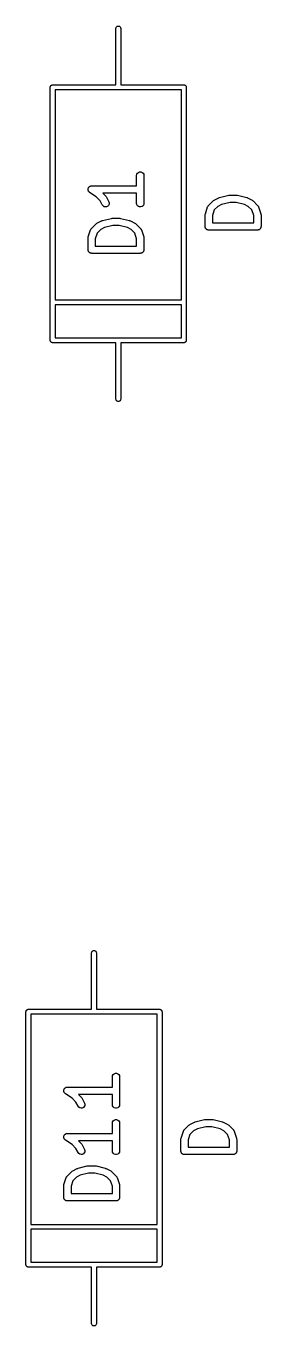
# Model space of a CAD drawing. Extents: x 39 to 139, y -131 to -25.
# Drawn here: x 58.1 to 62.94, y -74.05 to -47.33 of the extents above; entities that cross this region are included whole.
import ezdxf

# ---------------------------------------------------------------- set-up
doc = ezdxf.new("R2010")
doc.units = 0
doc.header["$MEASUREMENT"] = 0
doc.layers.add('BLACK', color=7, linetype='CONTINUOUS')

msp = doc.modelspace()

# ---------------------------------------------------------------- linework, layer by layer
at = {"layer": 'Black'}
for p, q in [((59.95, -47.38), (59.953, -47.3629)), ((59.95, -48.54), (59.95, -47.38)), ((59.953, -47.3629), (59.9617, -47.3479)), ((59.9617, -47.3479), (59.975, -47.3367)), ((59.975, -47.3367), (59.9913, -47.3308)), ((59.9913, -47.3308), (60.0087, -47.3308)), ((60.0087, -47.3308), (60.025, -47.3367)), ((60.025, -47.3367), (60.0383, -47.3479)), ((60.0383, -47.3479), (60.047, -47.3629)), ((60.047, -47.3629), (60.05, -47.38)), ((60.05, -47.38), (60.05, -48.54)), ((58.6, -48.59), (58.6008, -48.5857)), ((58.6, -53.79), (58.6, -48.59)), ((58.6008, -48.5813), (58.6023, -48.5772)), ((58.6008, -48.5857), (58.6008, -48.5813)), ((58.6023, -48.5772), (58.603, -48.5729)), ((58.603, -48.5729), (58.6052, -48.5691)), ((58.6052, -48.5691), (58.6067, -48.565)), ((58.6067, -48.565), (58.6095, -48.5616)), ((58.6095, -48.5616), (58.6117, -48.5579)), ((58.6117, -48.5579), (58.615, -48.555)), ((58.615, -48.555), (58.6179, -48.5517)), ((58.6179, -48.5517), (58.6216, -48.5495)), ((58.6216, -48.5495), (58.625, -48.5467)), ((58.625, -48.5467), (58.6291, -48.5452)), ((58.6291, -48.5452), (58.6329, -48.543)), ((58.6329, -48.543), (58.6372, -48.5423)), ((58.6372, -48.5423), (58.6413, -48.5408)), ((58.6413, -48.5408), (58.6457, -48.5408)), ((58.6457, -48.5408), (58.65, -48.54)), ((58.65, -48.54), (59.95, -48.54)), ((60.05, -48.54), (61.35, -48.54)), ((61.35, -48.54), (61.3543, -48.5408)), ((61.3543, -48.5408), (61.3587, -48.5408)), ((61.3587, -48.5408), (61.3628, -48.5423)), ((61.3628, -48.5423), (61.3671, -48.543)), ((61.3671, -48.543), (61.3709, -48.5452)), ((61.3709, -48.5452), (61.375, -48.5467)), ((61.375, -48.5467), (61.3784, -48.5495)), ((61.3784, -48.5495), (61.3821, -48.5517)), ((61.3821, -48.5517), (61.385, -48.555)), ((61.385, -48.555), (61.3883, -48.5579)), ((61.3883, -48.5579), (61.3905, -48.5616)), ((61.3905, -48.5616), (61.3933, -48.565)), ((61.3933, -48.565), (61.3948, -48.5691)), ((61.3948, -48.5691), (61.397, -48.5729)), ((61.397, -48.5729), (61.3977, -48.5772)), ((61.3977, -48.5772), (61.3992, -48.5813)), ((61.3992, -48.5813), (61.3992, -48.5857)), ((61.3992, -48.5857), (61.4, -48.59)), ((61.4, -48.59), (61.4, -53.79)), ((58.7, -48.64), (58.7, -52.96)), ((61.3, -48.64), (58.7, -48.64)), ((61.3, -52.96), (61.3, -48.64)), ((60.3774, -50.4043), (60.3819, -50.3786)), ((60.3774, -50.615), (60.3774, -50.4043)), ((60.3819, -50.3786), (60.3949, -50.3561)), ((60.3949, -50.3561), (60.4149, -50.3393)), ((60.4149, -50.3393), (60.4394, -50.3304)), ((60.4394, -50.3304), (60.4654, -50.3304)), ((60.4654, -50.3304), (60.4899, -50.3393)), ((60.4899, -50.3393), (60.5098, -50.3561)), ((60.5098, -50.3561), (60.5229, -50.3786)), ((60.5229, -50.3786), (60.5274, -50.4043)), ((60.5274, -50.4043), (60.5274, -50.9757)), ((59.3775, -50.6852), (59.3785, -50.6811)), ((59.3785, -50.6941), (59.3775, -50.6852)), ((59.3785, -50.677), (59.3816, -50.6686)), ((59.3785, -50.6811), (59.3785, -50.677)), ((59.3785, -50.703), (59.3785, -50.6941)), ((59.3799, -50.7069), (59.3785, -50.703)), ((59.3804, -50.7111), (59.3799, -50.7069)), ((59.3844, -50.7191), (59.3804, -50.7111)), ((59.3816, -50.6686), (59.3837, -50.6599)), ((59.3837, -50.6599), (59.386, -50.6564)), ((59.3874, -50.7275), (59.3844, -50.7191)), ((59.386, -50.6564), (59.3874, -50.6525)), ((59.3874, -50.6525), (59.3932, -50.6456)), ((59.3901, -50.7307), (59.3874, -50.7275)), ((59.3919, -50.7344), (59.3901, -50.7307)), ((59.3984, -50.7406), (59.3919, -50.7344)), ((59.3932, -50.6456), (59.3981, -50.6382)), ((59.3981, -50.6382), (59.4015, -50.6357)), ((59.4042, -50.7475), (59.3984, -50.7406)), ((59.4015, -50.6357), (59.4042, -50.6325)), ((59.4042, -50.6325), (59.4119, -50.6281)), ((59.4078, -50.7495), (59.4042, -50.7475)), ((59.4108, -50.7524), (59.4078, -50.7495)), ((59.5475, -50.8435), (59.4108, -50.7524)), ((59.4119, -50.6281), (59.4191, -50.6228)), ((59.4191, -50.6228), (59.4231, -50.6216)), ((59.4231, -50.6216), (59.4267, -50.6195)), ((59.4267, -50.6195), (59.4355, -50.618)), ((59.4355, -50.618), (59.4441, -50.6155)), ((59.4441, -50.6155), (59.4483, -50.6157)), ((59.4483, -50.6157), (59.4524, -50.615)), ((59.4524, -50.615), (60.3774, -50.615)), ((59.6288, -50.9249), (59.5475, -50.8435)), ((59.671, -51.0093), (59.6288, -50.9249)), ((59.6865, -51.0302), (59.671, -51.0093)), ((60.3774, -50.765), (59.6811, -50.765)), ((59.6811, -50.765), (59.7435, -50.8274)), ((59.7083, -51.0445), (59.6865, -51.0302)), ((59.7435, -50.8274), (59.7504, -50.8373)), ((59.7504, -50.8373), (59.7576, -50.8469)), ((59.7576, -50.8469), (59.8052, -50.9422)), ((59.8007, -51.017), (59.7828, -51.036)), ((59.811, -50.9931), (59.8007, -51.017)), ((59.8052, -50.9422), (59.8126, -50.9671)), ((59.8126, -50.9671), (59.811, -50.9931)), ((60.3774, -50.9757), (60.3774, -50.765)), ((60.3819, -51.0014), (60.3774, -50.9757)), ((60.3949, -51.0239), (60.3819, -51.0014)), ((60.4149, -51.0407), (60.3949, -51.0239)), ((60.5098, -51.0239), (60.4899, -51.0407)), ((60.5229, -51.0014), (60.5098, -51.0239)), ((60.5274, -50.9757), (60.5229, -51.0014)), ((61.842, -51.0393), (61.8471, -51.0321)), ((61.8471, -51.0321), (61.8513, -51.0243)), ((61.8513, -51.0243), (61.8545, -51.0215)), ((61.8545, -51.0215), (61.857, -51.0179)), ((61.857, -51.0179), (61.9522, -50.9227)), ((61.9522, -50.9227), (61.962, -50.9158)), ((61.962, -50.9158), (61.9717, -50.9086)), ((61.9717, -50.9086), (62.0669, -50.861)), ((62.1267, -50.9989), (62.0497, -51.0374)), ((62.0669, -50.861), (62.0748, -50.8587)), ((62.0748, -50.8587), (62.0823, -50.8553)), ((62.0823, -50.8553), (62.2728, -50.8077)), ((62.3002, -50.9555), (62.1267, -50.9989)), ((62.2728, -50.8077), (62.2819, -50.8071)), ((62.2819, -50.8071), (62.291, -50.8055)), ((62.291, -50.8055), (62.4338, -50.8055)), ((62.4246, -50.9555), (62.3002, -50.9555)), ((62.5981, -50.9989), (62.4246, -50.9555)), ((62.4338, -50.8055), (62.4428, -50.8071)), ((62.4428, -50.8071), (62.452, -50.8077)), ((62.452, -50.8077), (62.6425, -50.8553)), ((62.6751, -51.0374), (62.5981, -50.9989)), ((62.6425, -50.8553), (62.65, -50.8587)), ((62.65, -50.8587), (62.6578, -50.861)), ((62.6578, -50.861), (62.7531, -50.9086)), ((62.7531, -50.9086), (62.7627, -50.9158)), ((62.7627, -50.9158), (62.7726, -50.9227)), ((62.7726, -50.9227), (62.8678, -51.0179)), ((62.8678, -51.0179), (62.8703, -51.0215)), ((62.8703, -51.0215), (62.8735, -51.0243)), ((62.8735, -51.0243), (62.8777, -51.0321)), ((62.8777, -51.0321), (62.8827, -51.0393)), ((59.6723, -51.3315), (59.8628, -51.2839)), ((59.7336, -51.0506), (59.7083, -51.0445)), ((59.7595, -51.0476), (59.7336, -51.0506)), ((59.7828, -51.036), (59.7595, -51.0476)), ((59.8628, -51.2839), (59.8719, -51.2833)), ((59.8719, -51.2833), (59.881, -51.2817)), ((59.881, -51.2817), (60.0238, -51.2817)), ((60.0238, -51.2817), (60.0328, -51.2833)), ((60.0328, -51.2833), (60.042, -51.2839)), ((60.042, -51.2839), (60.2325, -51.3315)), ((60.4394, -51.0496), (60.4149, -51.0407)), ((60.4654, -51.0496), (60.4394, -51.0496)), ((60.4899, -51.0407), (60.4654, -51.0496)), ((61.7874, -51.2138), (61.7895, -51.202)), ((61.7874, -51.4519), (61.7874, -51.2138)), ((61.7895, -51.202), (61.7912, -51.1901)), ((61.7912, -51.1901), (61.8388, -51.0472)), ((61.8388, -51.0472), (61.8409, -51.0434)), ((61.8409, -51.0434), (61.842, -51.0393)), ((61.9756, -51.1115), (61.9374, -51.226)), ((61.9374, -51.226), (61.9374, -51.3769)), ((62.0497, -51.0374), (61.9756, -51.1115)), ((62.7492, -51.1115), (62.6751, -51.0374)), ((62.7874, -51.226), (62.7492, -51.1115)), ((62.7874, -51.3769), (62.7874, -51.226)), ((62.8827, -51.0393), (62.8839, -51.0434)), ((62.8839, -51.0434), (62.8859, -51.0472)), ((62.8859, -51.0472), (62.9335, -51.1901)), ((62.9335, -51.1901), (62.9353, -51.202)), ((62.9353, -51.202), (62.9374, -51.2138)), ((62.9374, -51.2138), (62.9374, -51.4519)), ((59.3812, -51.6663), (59.4288, -51.5234)), ((59.4288, -51.5234), (59.4309, -51.5196)), ((59.4309, -51.5196), (59.432, -51.5154)), ((59.432, -51.5154), (59.4371, -51.5082)), ((59.4371, -51.5082), (59.4413, -51.5005)), ((59.4413, -51.5005), (59.4445, -51.4977)), ((59.4445, -51.4977), (59.447, -51.4941)), ((59.447, -51.4941), (59.5422, -51.3989)), ((59.5422, -51.3989), (59.552, -51.392)), ((59.552, -51.392), (59.5617, -51.3848)), ((59.5617, -51.3848), (59.6569, -51.3372)), ((59.6397, -51.5135), (59.5656, -51.5877)), ((59.7167, -51.475), (59.6397, -51.5135)), ((59.6569, -51.3372), (59.6648, -51.3349)), ((59.6648, -51.3349), (59.6723, -51.3315)), ((59.8902, -51.4317), (59.7167, -51.475)), ((60.0146, -51.4317), (59.8902, -51.4317)), ((60.1881, -51.475), (60.0146, -51.4317)), ((60.2651, -51.5135), (60.1881, -51.475)), ((60.2325, -51.3315), (60.24, -51.3349)), ((60.24, -51.3349), (60.2478, -51.3372)), ((60.2478, -51.3372), (60.3431, -51.3848)), ((60.3392, -51.5877), (60.2651, -51.5135)), ((60.3431, -51.3848), (60.3527, -51.392)), ((60.3527, -51.392), (60.3626, -51.3989)), ((60.3626, -51.3989), (60.4578, -51.4941)), ((60.4578, -51.4941), (60.4603, -51.4977)), ((60.4603, -51.4977), (60.4635, -51.5005)), ((60.4635, -51.5005), (60.4677, -51.5082)), ((60.4677, -51.5082), (60.4727, -51.5154)), ((60.4727, -51.5154), (60.4739, -51.5196)), ((60.4739, -51.5196), (60.4759, -51.5234)), ((60.4759, -51.5234), (60.5235, -51.6663)), ((61.7885, -51.4584), (61.7874, -51.4519)), ((61.7885, -51.4649), (61.7885, -51.4584)), ((61.7908, -51.4711), (61.7885, -51.4649)), ((61.7919, -51.4776), (61.7908, -51.4711)), ((61.7952, -51.4832), (61.7919, -51.4776)), ((61.7974, -51.4894), (61.7952, -51.4832)), ((61.8016, -51.4944), (61.7974, -51.4894)), ((61.8049, -51.5001), (61.8016, -51.4944)), ((61.81, -51.5043), (61.8049, -51.5001)), ((61.8142, -51.5094), (61.81, -51.5043)), ((61.8199, -51.5126), (61.8142, -51.5094)), ((61.8249, -51.5169), (61.8199, -51.5126)), ((61.831, -51.5191), (61.8249, -51.5169)), ((61.8367, -51.5224), (61.831, -51.5191)), ((61.8432, -51.5235), (61.8367, -51.5224)), ((61.8494, -51.5258), (61.8432, -51.5235)), ((61.8559, -51.5258), (61.8494, -51.5258)), ((61.8624, -51.5269), (61.8559, -51.5258)), ((62.8624, -51.5269), (61.8624, -51.5269)), ((61.9374, -51.3769), (62.7874, -51.3769)), ((62.8688, -51.5258), (62.8624, -51.5269)), ((62.8754, -51.5258), (62.8688, -51.5258)), ((62.8816, -51.5235), (62.8754, -51.5258)), ((62.888, -51.5224), (62.8816, -51.5235)), ((62.8937, -51.5191), (62.888, -51.5224)), ((62.8999, -51.5169), (62.8937, -51.5191)), ((62.9049, -51.5126), (62.8999, -51.5169)), ((62.9106, -51.5094), (62.9049, -51.5126)), ((62.9148, -51.5043), (62.9106, -51.5094)), ((62.9198, -51.5001), (62.9148, -51.5043)), ((62.9231, -51.4944), (62.9198, -51.5001)), ((62.9273, -51.4894), (62.9231, -51.4944)), ((62.9296, -51.4832), (62.9273, -51.4894)), ((62.9329, -51.4776), (62.9296, -51.4832)), ((62.934, -51.4711), (62.9329, -51.4776)), ((62.9362, -51.4649), (62.934, -51.4711)), ((62.9374, -51.4519), (62.9362, -51.4584)), ((62.9362, -51.4584), (62.9362, -51.4649)), ((59.3774, -51.69), (59.3795, -51.6782)), ((59.3774, -51.9281), (59.3774, -51.69)), ((59.3795, -51.6782), (59.3812, -51.6663)), ((59.5656, -51.5877), (59.5274, -51.7022)), ((59.5274, -51.7022), (59.5274, -51.8531)), ((60.3774, -51.7022), (60.3392, -51.5877)), ((60.3774, -51.8531), (60.3774, -51.7022)), ((60.5235, -51.6663), (60.5253, -51.6782)), ((60.5253, -51.6782), (60.5274, -51.69)), ((60.5274, -51.69), (60.5274, -51.9281)), ((59.3785, -51.9346), (59.3774, -51.9281)), ((59.3785, -51.9411), (59.3785, -51.9346)), ((59.3808, -51.9473), (59.3785, -51.9411)), ((59.3819, -51.9537), (59.3808, -51.9473)), ((59.3852, -51.9594), (59.3819, -51.9537)), ((59.3874, -51.9656), (59.3852, -51.9594)), ((59.3916, -51.9706), (59.3874, -51.9656)), ((59.3949, -51.9763), (59.3916, -51.9706)), ((59.4, -51.9805), (59.3949, -51.9763)), ((59.4042, -51.9855), (59.4, -51.9805)), ((59.4099, -51.9888), (59.4042, -51.9855)), ((59.4149, -51.993), (59.4099, -51.9888)), ((59.421, -51.9953), (59.4149, -51.993)), ((59.4267, -51.9986), (59.421, -51.9953)), ((59.4332, -51.9997), (59.4267, -51.9986)), ((59.4394, -52.002), (59.4332, -51.9997)), ((59.4459, -52.002), (59.4394, -52.002)), ((59.4524, -52.0031), (59.4459, -52.002)), ((60.4524, -52.0031), (59.4524, -52.0031)), ((59.5274, -51.8531), (60.3774, -51.8531)), ((60.4588, -52.002), (60.4524, -52.0031)), ((60.4654, -52.002), (60.4588, -52.002)), ((60.4716, -51.9997), (60.4654, -52.002)), ((60.478, -51.9986), (60.4716, -51.9997)), ((60.4837, -51.9953), (60.478, -51.9986)), ((60.4899, -51.993), (60.4837, -51.9953)), ((60.4949, -51.9888), (60.4899, -51.993)), ((60.5006, -51.9855), (60.4949, -51.9888)), ((60.5048, -51.9805), (60.5006, -51.9855)), ((60.5098, -51.9763), (60.5048, -51.9805)), ((60.5131, -51.9706), (60.5098, -51.9763)), ((60.5173, -51.9656), (60.5131, -51.9706)), ((60.5196, -51.9594), (60.5173, -51.9656)), ((60.5229, -51.9537), (60.5196, -51.9594)), ((60.524, -51.9473), (60.5229, -51.9537)), ((60.5262, -51.9411), (60.524, -51.9473)), ((60.5274, -51.9281), (60.5262, -51.9346)), ((60.5262, -51.9346), (60.5262, -51.9411)), ((58.7, -52.96), (61.3, -52.96)), ((58.7, -53.06), (58.7, -53.74)), ((61.3, -53.06), (58.7, -53.06)), ((61.3, -53.74), (61.3, -53.06)), ((58.6008, -53.7943), (58.6, -53.79)), ((58.6008, -53.7987), (58.6008, -53.7943)), ((58.6023, -53.8028), (58.6008, -53.7987)), ((58.603, -53.8071), (58.6023, -53.8028)), ((58.6052, -53.8109), (58.603, -53.8071)), ((58.6067, -53.815), (58.6052, -53.8109)), ((58.6095, -53.8184), (58.6067, -53.815)), ((58.6117, -53.8221), (58.6095, -53.8184)), ((58.615, -53.825), (58.6117, -53.8221)), ((58.6179, -53.8283), (58.615, -53.825)), ((58.6216, -53.8305), (58.6179, -53.8283)), ((58.625, -53.8333), (58.6216, -53.8305)), ((58.6291, -53.8348), (58.625, -53.8333)), ((58.6329, -53.837), (58.6291, -53.8348)), ((58.6372, -53.8377), (58.6329, -53.837)), ((58.6413, -53.8392), (58.6372, -53.8377)), ((58.6457, -53.8392), (58.6413, -53.8392)), ((58.65, -53.84), (58.6457, -53.8392)), ((59.95, -53.84), (58.65, -53.84)), ((58.7, -53.74), (61.3, -53.74)), ((59.95, -55), (59.95, -53.84)), ((61.35, -53.84), (60.05, -53.84)), ((60.05, -53.84), (60.05, -55)), ((61.3543, -53.8392), (61.35, -53.84)), ((61.3587, -53.8392), (61.3543, -53.8392)), ((61.3628, -53.8377), (61.3587, -53.8392)), ((61.3671, -53.837), (61.3628, -53.8377)), ((61.3709, -53.8348), (61.3671, -53.837)), ((61.375, -53.8333), (61.3709, -53.8348)), ((61.3784, -53.8305), (61.375, -53.8333)), ((61.3821, -53.8283), (61.3784, -53.8305)), ((61.385, -53.825), (61.3821, -53.8283)), ((61.3883, -53.8221), (61.385, -53.825)), ((61.3905, -53.8184), (61.3883, -53.8221)), ((61.3933, -53.815), (61.3905, -53.8184)), ((61.3948, -53.8109), (61.3933, -53.815)), ((61.397, -53.8071), (61.3948, -53.8109)), ((61.3977, -53.8028), (61.397, -53.8071)), ((61.3992, -53.7987), (61.3977, -53.8028)), ((61.4, -53.79), (61.3992, -53.7943)), ((61.3992, -53.7943), (61.3992, -53.7987)), ((59.953, -55.0171), (59.95, -55)), ((59.9617, -55.0321), (59.953, -55.0171)), ((59.975, -55.0433), (59.9617, -55.0321)), ((60.0383, -55.0321), (60.025, -55.0433)), ((60.047, -55.0171), (60.0383, -55.0321)), ((60.05, -55), (60.047, -55.0171)), ((59.9913, -55.0492), (59.975, -55.0433)), ((60.0087, -55.0492), (59.9913, -55.0492)), ((60.025, -55.0433), (60.0087, -55.0492)), ((59.45, -66.38), (59.453, -66.3629)), ((59.45, -67.54), (59.45, -66.38)), ((59.453, -66.3629), (59.4617, -66.3479)), ((59.4617, -66.3479), (59.475, -66.3367)), ((59.475, -66.3367), (59.4913, -66.3308)), ((59.4913, -66.3308), (59.5087, -66.3308)), ((59.5087, -66.3308), (59.525, -66.3367)), ((59.525, -66.3367), (59.5383, -66.3479)), ((59.5383, -66.3479), (59.547, -66.3629)), ((59.547, -66.3629), (59.55, -66.38)), ((59.55, -66.38), (59.55, -67.54)), ((58.1, -67.59), (58.1008, -67.5857)), ((58.1, -72.79), (58.1, -67.59)), ((58.1008, -67.5813), (58.1023, -67.5772)), ((58.1008, -67.5857), (58.1008, -67.5813)), ((58.1023, -67.5772), (58.103, -67.5729)), ((58.103, -67.5729), (58.1052, -67.5691)), ((58.1052, -67.5691), (58.1067, -67.565)), ((58.1067, -67.565), (58.1095, -67.5616)), ((58.1095, -67.5616), (58.1117, -67.5579)), ((58.1117, -67.5579), (58.115, -67.555)), ((58.115, -67.555), (58.1179, -67.5517)), ((58.1179, -67.5517), (58.1216, -67.5495)), ((58.1216, -67.5495), (58.125, -67.5467)), ((58.125, -67.5467), (58.1291, -67.5452)), ((58.1291, -67.5452), (58.1329, -67.543)), ((58.1329, -67.543), (58.1372, -67.5423)), ((58.1372, -67.5423), (58.1413, -67.5408)), ((58.1413, -67.5408), (58.1457, -67.5408)), ((58.1457, -67.5408), (58.15, -67.54)), ((58.15, -67.54), (59.45, -67.54)), ((59.55, -67.54), (60.85, -67.54)), ((60.85, -67.54), (60.8543, -67.5408)), ((60.8543, -67.5408), (60.8587, -67.5408)), ((60.8587, -67.5408), (60.8628, -67.5423)), ((60.8628, -67.5423), (60.8671, -67.543)), ((60.8671, -67.543), (60.8709, -67.5452)), ((60.8709, -67.5452), (60.875, -67.5467)), ((60.875, -67.5467), (60.8784, -67.5495)), ((60.8784, -67.5495), (60.8821, -67.5517)), ((60.8821, -67.5517), (60.885, -67.555)), ((60.885, -67.555), (60.8883, -67.5579)), ((60.8883, -67.5579), (60.8905, -67.5616)), ((60.8905, -67.5616), (60.8933, -67.565)), ((60.8933, -67.565), (60.8948, -67.5691)), ((60.8948, -67.5691), (60.897, -67.5729)), ((60.897, -67.5729), (60.8977, -67.5772)), ((60.8977, -67.5772), (60.8992, -67.5813)), ((60.8992, -67.5813), (60.8992, -67.5857)), ((60.8992, -67.5857), (60.9, -67.59)), ((60.9, -67.59), (60.9, -72.79)), ((58.2, -67.64), (58.2, -71.96)), ((60.8, -67.64), (58.2, -67.64)), ((60.8, -71.96), (60.8, -67.64)), ((59.8774, -68.9281), (59.8819, -68.9024)), ((59.8774, -69.1388), (59.8774, -68.9281)), ((59.8819, -68.9024), (59.8949, -68.8799)), ((59.8949, -68.8799), (59.9149, -68.8631)), ((59.9149, -68.8631), (59.9394, -68.8542)), ((59.9394, -68.8542), (59.9654, -68.8542)), ((59.9654, -68.8542), (59.9899, -68.8631)), ((59.9899, -68.8631), (60.0098, -68.8799)), ((60.0098, -68.8799), (60.0229, -68.9024)), ((60.0229, -68.9024), (60.0274, -68.9281)), ((60.0274, -68.9281), (60.0274, -69.4995)), ((58.8785, -69.2008), (58.8816, -69.1924)), ((58.8816, -69.1924), (58.8837, -69.1837)), ((58.8837, -69.1837), (58.886, -69.1802)), ((58.886, -69.1802), (58.8874, -69.1763)), ((58.8874, -69.1763), (58.8932, -69.1695)), ((58.8932, -69.1695), (58.8981, -69.162)), ((58.8981, -69.162), (58.9015, -69.1595)), ((58.9015, -69.1595), (58.9042, -69.1564)), ((58.9042, -69.1564), (58.9119, -69.1519)), ((58.9119, -69.1519), (58.9191, -69.1466)), ((58.9191, -69.1466), (58.9231, -69.1454)), ((58.9231, -69.1454), (58.9267, -69.1433)), ((58.9267, -69.1433), (58.9355, -69.1418)), ((58.9355, -69.1418), (58.9441, -69.1393)), ((58.9441, -69.1393), (58.9483, -69.1395)), ((58.9483, -69.1395), (58.9524, -69.1388)), ((58.9524, -69.1388), (59.8774, -69.1388)), ((58.8775, -69.209), (58.8785, -69.2049)), ((58.8785, -69.2179), (58.8775, -69.209)), ((58.8785, -69.2049), (58.8785, -69.2008)), ((58.8785, -69.2268), (58.8785, -69.2179)), ((58.8799, -69.2307), (58.8785, -69.2268)), ((58.8804, -69.2349), (58.8799, -69.2307)), ((58.8844, -69.2429), (58.8804, -69.2349)), ((58.8874, -69.2513), (58.8844, -69.2429)), ((58.8901, -69.2545), (58.8874, -69.2513)), ((58.8919, -69.2582), (58.8901, -69.2545)), ((58.8984, -69.2644), (58.8919, -69.2582)), ((58.9042, -69.2713), (58.8984, -69.2644)), ((58.9078, -69.2733), (58.9042, -69.2713)), ((58.9108, -69.2762), (58.9078, -69.2733)), ((59.0475, -69.3673), (58.9108, -69.2762)), ((59.1288, -69.4487), (59.0475, -69.3673)), ((59.171, -69.5331), (59.1288, -69.4487)), ((59.8774, -69.2888), (59.1811, -69.2888)), ((59.1811, -69.2888), (59.2435, -69.3513)), ((59.2435, -69.3513), (59.2504, -69.3611)), ((59.2504, -69.3611), (59.2576, -69.3707)), ((59.2576, -69.3707), (59.3052, -69.466)), ((59.3052, -69.466), (59.3126, -69.4909)), ((59.8774, -69.4995), (59.8774, -69.2888)), ((59.1865, -69.554), (59.171, -69.5331)), ((59.2083, -69.5683), (59.1865, -69.554)), ((59.2336, -69.5744), (59.2083, -69.5683)), ((59.2595, -69.5714), (59.2336, -69.5744)), ((59.2828, -69.5598), (59.2595, -69.5714)), ((59.3007, -69.5408), (59.2828, -69.5598)), ((59.311, -69.5169), (59.3007, -69.5408)), ((59.3126, -69.4909), (59.311, -69.5169)), ((59.8819, -69.5252), (59.8774, -69.4995)), ((59.8949, -69.5477), (59.8819, -69.5252)), ((59.9149, -69.5645), (59.8949, -69.5477)), ((59.9394, -69.5734), (59.9149, -69.5645)), ((59.9654, -69.5734), (59.9394, -69.5734)), ((59.9899, -69.5645), (59.9654, -69.5734)), ((60.0098, -69.5477), (59.9899, -69.5645)), ((60.0229, -69.5252), (60.0098, -69.5477)), ((60.0274, -69.4995), (60.0229, -69.5252)), ((59.8774, -69.8805), (59.8819, -69.8548)), ((59.8774, -70.0912), (59.8774, -69.8805)), ((59.8819, -69.8548), (59.8949, -69.8323)), ((59.8949, -69.8323), (59.9149, -69.8155)), ((59.9149, -69.8155), (59.9394, -69.8066)), ((59.9394, -69.8066), (59.9654, -69.8066)), ((59.9654, -69.8066), (59.9899, -69.8155)), ((59.9899, -69.8155), (60.0098, -69.8323)), ((60.0098, -69.8323), (60.0229, -69.8548)), ((60.0229, -69.8548), (60.0274, -69.8805)), ((60.0274, -69.8805), (60.0274, -70.4519)), ((61.357, -70.0179), (61.4522, -69.9227)), ((61.4522, -69.9227), (61.462, -69.9158)), ((61.462, -69.9158), (61.4717, -69.9086)), ((61.4717, -69.9086), (61.5669, -69.861)), ((61.6267, -69.9989), (61.5497, -70.0374)), ((61.5669, -69.861), (61.5748, -69.8587)), ((61.5748, -69.8587), (61.5823, -69.8553)), ((61.5823, -69.8553), (61.7728, -69.8077)), ((61.8002, -69.9555), (61.6267, -69.9989)), ((61.7728, -69.8077), (61.7819, -69.8071)), ((61.7819, -69.8071), (61.791, -69.8055)), ((61.791, -69.8055), (61.9338, -69.8055)), ((61.9246, -69.9555), (61.8002, -69.9555)), ((62.0981, -69.9989), (61.9246, -69.9555)), ((61.9338, -69.8055), (61.9428, -69.8071)), ((61.9428, -69.8071), (61.952, -69.8077)), ((61.952, -69.8077), (62.1425, -69.8553)), ((62.1751, -70.0374), (62.0981, -69.9989)), ((62.1425, -69.8553), (62.15, -69.8587)), ((62.15, -69.8587), (62.1578, -69.861)), ((62.1578, -69.861), (62.2531, -69.9086)), ((62.2531, -69.9086), (62.2627, -69.9158)), ((62.2627, -69.9158), (62.2726, -69.9227)), ((62.2726, -69.9227), (62.3678, -70.0179)), ((58.8775, -70.1614), (58.8785, -70.1573)), ((58.8785, -70.1703), (58.8775, -70.1614)), ((58.8785, -70.1532), (58.8816, -70.1448)), ((58.8785, -70.1573), (58.8785, -70.1532)), ((58.8785, -70.1792), (58.8785, -70.1703)), ((58.8799, -70.1831), (58.8785, -70.1792)), ((58.8804, -70.1873), (58.8799, -70.1831)), ((58.8844, -70.1953), (58.8804, -70.1873)), ((58.8816, -70.1448), (58.8837, -70.1361)), ((58.8837, -70.1361), (58.886, -70.1326)), ((58.8874, -70.2037), (58.8844, -70.1953)), ((58.886, -70.1326), (58.8874, -70.1287)), ((58.8874, -70.1287), (58.8932, -70.1218)), ((58.8901, -70.2069), (58.8874, -70.2037)), ((58.8919, -70.2106), (58.8901, -70.2069)), ((58.8984, -70.2168), (58.8919, -70.2106)), ((58.8932, -70.1218), (58.8981, -70.1144)), ((58.8981, -70.1144), (58.9015, -70.1119)), ((58.9042, -70.2236), (58.8984, -70.2168)), ((58.9015, -70.1119), (58.9042, -70.1087)), ((58.9042, -70.1087), (58.9119, -70.1043)), ((58.9078, -70.2257), (58.9042, -70.2236)), ((58.9108, -70.2286), (58.9078, -70.2257)), ((59.0475, -70.3197), (58.9108, -70.2286)), ((58.9119, -70.1043), (58.9191, -70.099)), ((58.9191, -70.099), (58.9231, -70.0978)), ((58.9231, -70.0978), (58.9267, -70.0957)), ((58.9267, -70.0957), (58.9355, -70.0942)), ((58.9355, -70.0942), (58.9441, -70.0916)), ((58.9441, -70.0916), (58.9483, -70.0919)), ((58.9483, -70.0919), (58.9524, -70.0912)), ((58.9524, -70.0912), (59.8774, -70.0912)), ((59.8774, -70.2412), (59.1811, -70.2412)), ((59.1811, -70.2412), (59.2435, -70.3036)), ((59.8774, -70.4519), (59.8774, -70.2412)), ((61.2874, -70.2138), (61.2895, -70.202)), ((61.2874, -70.4519), (61.2874, -70.2138)), ((61.2895, -70.202), (61.2912, -70.1901)), ((61.2912, -70.1901), (61.3388, -70.0472)), ((61.3388, -70.0472), (61.3409, -70.0434)), ((61.3409, -70.0434), (61.342, -70.0393)), ((61.342, -70.0393), (61.3471, -70.0321)), ((61.3471, -70.0321), (61.3513, -70.0243)), ((61.3513, -70.0243), (61.3545, -70.0215)), ((61.3545, -70.0215), (61.357, -70.0179)), ((61.4756, -70.1115), (61.4374, -70.226)), ((61.4374, -70.226), (61.4374, -70.3769)), ((61.5497, -70.0374), (61.4756, -70.1115)), ((62.2492, -70.1115), (62.1751, -70.0374)), ((62.2874, -70.226), (62.2492, -70.1115)), ((62.2874, -70.3769), (62.2874, -70.226)), ((62.3678, -70.0179), (62.3703, -70.0215)), ((62.3703, -70.0215), (62.3735, -70.0243)), ((62.3735, -70.0243), (62.3777, -70.0321)), ((62.3777, -70.0321), (62.3827, -70.0393)), ((62.3827, -70.0393), (62.3839, -70.0434)), ((62.3839, -70.0434), (62.3859, -70.0472)), ((62.3859, -70.0472), (62.4335, -70.1901)), ((62.4335, -70.1901), (62.4353, -70.202)), ((62.4353, -70.202), (62.4374, -70.2138)), ((62.4374, -70.2138), (62.4374, -70.4519)), ((59.1288, -70.4011), (59.0475, -70.3197)), ((59.171, -70.4854), (59.1288, -70.4011)), ((59.1865, -70.5064), (59.171, -70.4854)), ((59.2083, -70.5207), (59.1865, -70.5064)), ((59.2336, -70.5268), (59.2083, -70.5207)), ((59.2595, -70.5238), (59.2336, -70.5268)), ((59.2435, -70.3036), (59.2504, -70.3135)), ((59.2504, -70.3135), (59.2576, -70.3231)), ((59.2576, -70.3231), (59.3052, -70.4184)), ((59.2828, -70.5121), (59.2595, -70.5238)), ((59.3007, -70.4932), (59.2828, -70.5121)), ((59.311, -70.4693), (59.3007, -70.4932)), ((59.3052, -70.4184), (59.3126, -70.4433)), ((59.3126, -70.4433), (59.311, -70.4693)), ((59.8819, -70.4776), (59.8774, -70.4519)), ((59.8949, -70.5001), (59.8819, -70.4776)), ((59.9149, -70.5169), (59.8949, -70.5001)), ((59.9394, -70.5258), (59.9149, -70.5169)), ((59.9654, -70.5258), (59.9394, -70.5258)), ((59.9899, -70.5169), (59.9654, -70.5258)), ((60.0098, -70.5001), (59.9899, -70.5169)), ((60.0229, -70.4776), (60.0098, -70.5001)), ((60.0274, -70.4519), (60.0229, -70.4776)), ((61.2885, -70.4584), (61.2874, -70.4519)), ((61.2885, -70.4649), (61.2885, -70.4584)), ((61.2908, -70.4711), (61.2885, -70.4649)), ((61.2919, -70.4776), (61.2908, -70.4711)), ((61.2952, -70.4832), (61.2919, -70.4776)), ((61.2974, -70.4894), (61.2952, -70.4832)), ((61.3016, -70.4944), (61.2974, -70.4894)), ((61.3049, -70.5001), (61.3016, -70.4944)), ((61.31, -70.5043), (61.3049, -70.5001)), ((61.3142, -70.5094), (61.31, -70.5043)), ((61.3199, -70.5126), (61.3142, -70.5094)), ((61.3249, -70.5169), (61.3199, -70.5126)), ((61.331, -70.5191), (61.3249, -70.5169)), ((61.3367, -70.5224), (61.331, -70.5191)), ((61.3432, -70.5235), (61.3367, -70.5224)), ((61.3494, -70.5258), (61.3432, -70.5235)), ((61.3559, -70.5258), (61.3494, -70.5258)), ((61.3624, -70.5269), (61.3559, -70.5258)), ((62.3624, -70.5269), (61.3624, -70.5269)), ((61.4374, -70.3769), (62.2874, -70.3769)), ((62.3688, -70.5258), (62.3624, -70.5269)), ((62.3754, -70.5258), (62.3688, -70.5258)), ((62.3816, -70.5235), (62.3754, -70.5258)), ((62.388, -70.5224), (62.3816, -70.5235)), ((62.3937, -70.5191), (62.388, -70.5224)), ((62.3999, -70.5169), (62.3937, -70.5191)), ((62.4049, -70.5126), (62.3999, -70.5169)), ((62.4106, -70.5094), (62.4049, -70.5126)), ((62.4148, -70.5043), (62.4106, -70.5094)), ((62.4198, -70.5001), (62.4148, -70.5043)), ((62.4231, -70.4944), (62.4198, -70.5001)), ((62.4273, -70.4894), (62.4231, -70.4944)), ((62.4296, -70.4832), (62.4273, -70.4894)), ((62.4329, -70.4776), (62.4296, -70.4832)), ((62.434, -70.4711), (62.4329, -70.4776)), ((62.4362, -70.4649), (62.434, -70.4711)), ((62.4374, -70.4519), (62.4362, -70.4584)), ((62.4362, -70.4584), (62.4362, -70.4649)), ((59.1723, -70.8077), (59.3628, -70.7601)), ((59.3628, -70.7601), (59.3719, -70.7595)), ((59.3719, -70.7595), (59.381, -70.7579)), ((59.381, -70.7579), (59.5238, -70.7579)), ((59.5238, -70.7579), (59.5328, -70.7595)), ((59.5328, -70.7595), (59.542, -70.7601)), ((59.542, -70.7601), (59.7325, -70.8077)), ((58.8812, -71.1425), (58.9288, -70.9996)), ((58.9288, -70.9996), (58.9309, -70.9958)), ((58.9309, -70.9958), (58.932, -70.9916)), ((58.932, -70.9916), (58.9371, -70.9844)), ((58.9371, -70.9844), (58.9413, -70.9767)), ((58.9413, -70.9767), (58.9445, -70.9738)), ((58.9445, -70.9738), (58.947, -70.9703)), ((58.947, -70.9703), (59.0422, -70.8751)), ((59.0656, -71.0638), (59.0274, -71.1784)), ((59.0422, -70.8751), (59.052, -70.8682)), ((59.052, -70.8682), (59.0617, -70.861)), ((59.0617, -70.861), (59.1569, -70.8134)), ((59.1397, -70.9897), (59.0656, -71.0638)), ((59.2167, -70.9512), (59.1397, -70.9897)), ((59.1569, -70.8134), (59.1648, -70.8111)), ((59.1648, -70.8111), (59.1723, -70.8077)), ((59.3902, -70.9079), (59.2167, -70.9512)), ((59.5146, -70.9079), (59.3902, -70.9079)), ((59.6881, -70.9512), (59.5146, -70.9079)), ((59.7651, -70.9897), (59.6881, -70.9512)), ((59.7325, -70.8077), (59.74, -70.8111)), ((59.74, -70.8111), (59.7478, -70.8134)), ((59.7478, -70.8134), (59.8431, -70.861)), ((59.8392, -71.0638), (59.7651, -70.9897)), ((59.8774, -71.1784), (59.8392, -71.0638)), ((59.8431, -70.861), (59.8527, -70.8682)), ((59.8527, -70.8682), (59.8626, -70.8751)), ((59.8626, -70.8751), (59.9578, -70.9703)), ((59.9578, -70.9703), (59.9603, -70.9738)), ((59.9603, -70.9738), (59.9635, -70.9767)), ((59.9635, -70.9767), (59.9677, -70.9844)), ((59.9677, -70.9844), (59.9727, -70.9916)), ((59.9727, -70.9916), (59.9739, -70.9958)), ((59.9739, -70.9958), (59.9759, -70.9996)), ((59.9759, -70.9996), (60.0235, -71.1425)), ((58.8774, -71.1662), (58.8795, -71.1543)), ((58.8774, -71.4043), (58.8774, -71.1662)), ((58.8795, -71.1543), (58.8812, -71.1425)), ((59.0274, -71.1784), (59.0274, -71.3293)), ((59.0274, -71.3293), (59.8774, -71.3293)), ((59.8774, -71.3293), (59.8774, -71.1784)), ((60.0235, -71.1425), (60.0253, -71.1543)), ((60.0253, -71.1543), (60.0274, -71.1662)), ((60.0274, -71.1662), (60.0274, -71.4043)), ((58.8785, -71.4107), (58.8774, -71.4043)), ((58.8785, -71.4173), (58.8785, -71.4107)), ((58.8808, -71.4235), (58.8785, -71.4173)), ((58.8819, -71.4299), (58.8808, -71.4235)), ((58.8852, -71.4356), (58.8819, -71.4299)), ((58.8874, -71.4418), (58.8852, -71.4356)), ((58.8916, -71.4468), (58.8874, -71.4418)), ((58.8949, -71.4525), (58.8916, -71.4468)), ((58.9, -71.4567), (58.8949, -71.4525)), ((58.9042, -71.4617), (58.9, -71.4567)), ((58.9099, -71.465), (58.9042, -71.4617)), ((58.9149, -71.4692), (58.9099, -71.465)), ((58.921, -71.4715), (58.9149, -71.4692)), ((58.9267, -71.4748), (58.921, -71.4715)), ((58.9332, -71.4759), (58.9267, -71.4748)), ((58.9394, -71.4781), (58.9332, -71.4759)), ((58.9459, -71.4781), (58.9394, -71.4781)), ((58.9524, -71.4793), (58.9459, -71.4781)), ((59.9524, -71.4793), (58.9524, -71.4793)), ((59.9588, -71.4781), (59.9524, -71.4793)), ((59.9654, -71.4781), (59.9588, -71.4781)), ((59.9716, -71.4759), (59.9654, -71.4781)), ((59.978, -71.4748), (59.9716, -71.4759)), ((59.9837, -71.4715), (59.978, -71.4748)), ((59.9899, -71.4692), (59.9837, -71.4715)), ((59.9949, -71.465), (59.9899, -71.4692)), ((60.0006, -71.4617), (59.9949, -71.465)), ((60.0048, -71.4567), (60.0006, -71.4617)), ((60.0098, -71.4525), (60.0048, -71.4567)), ((60.0131, -71.4468), (60.0098, -71.4525)), ((60.0173, -71.4418), (60.0131, -71.4468)), ((60.0196, -71.4356), (60.0173, -71.4418)), ((60.0229, -71.4299), (60.0196, -71.4356)), ((60.024, -71.4235), (60.0229, -71.4299)), ((60.0262, -71.4173), (60.024, -71.4235)), ((60.0274, -71.4043), (60.0262, -71.4107)), ((60.0262, -71.4107), (60.0262, -71.4173)), ((58.2, -71.96), (60.8, -71.96)), ((58.2, -72.06), (58.2, -72.74)), ((60.8, -72.06), (58.2, -72.06)), ((60.8, -72.74), (60.8, -72.06)), ((58.1008, -72.7943), (58.1, -72.79)), ((58.1008, -72.7987), (58.1008, -72.7943)), ((58.1023, -72.8028), (58.1008, -72.7987)), ((58.103, -72.8071), (58.1023, -72.8028)), ((58.1052, -72.8109), (58.103, -72.8071)), ((58.1067, -72.815), (58.1052, -72.8109)), ((58.1095, -72.8184), (58.1067, -72.815)), ((58.1117, -72.8221), (58.1095, -72.8184)), ((58.115, -72.825), (58.1117, -72.8221)), ((58.1179, -72.8283), (58.115, -72.825)), ((58.1216, -72.8305), (58.1179, -72.8283)), ((58.125, -72.8333), (58.1216, -72.8305)), ((58.1291, -72.8348), (58.125, -72.8333)), ((58.1329, -72.837), (58.1291, -72.8348)), ((58.1372, -72.8377), (58.1329, -72.837)), ((58.1413, -72.8392), (58.1372, -72.8377)), ((58.1457, -72.8392), (58.1413, -72.8392)), ((58.15, -72.84), (58.1457, -72.8392)), ((59.45, -72.84), (58.15, -72.84)), ((58.2, -72.74), (60.8, -72.74)), ((59.45, -74), (59.45, -72.84)), ((60.85, -72.84), (59.55, -72.84)), ((59.55, -72.84), (59.55, -74)), ((60.8543, -72.8392), (60.85, -72.84)), ((60.8587, -72.8392), (60.8543, -72.8392)), ((60.8628, -72.8377), (60.8587, -72.8392)), ((60.8671, -72.837), (60.8628, -72.8377)), ((60.8709, -72.8348), (60.8671, -72.837)), ((60.875, -72.8333), (60.8709, -72.8348)), ((60.8784, -72.8305), (60.875, -72.8333)), ((60.8821, -72.8283), (60.8784, -72.8305)), ((60.885, -72.825), (60.8821, -72.8283)), ((60.8883, -72.8221), (60.885, -72.825)), ((60.8905, -72.8184), (60.8883, -72.8221)), ((60.8933, -72.815), (60.8905, -72.8184)), ((60.8948, -72.8109), (60.8933, -72.815)), ((60.897, -72.8071), (60.8948, -72.8109)), ((60.8977, -72.8028), (60.897, -72.8071)), ((60.8992, -72.7987), (60.8977, -72.8028)), ((60.9, -72.79), (60.8992, -72.7943)), ((60.8992, -72.7943), (60.8992, -72.7987)), ((59.453, -74.0171), (59.45, -74)), ((59.55, -74), (59.547, -74.0171)), ((59.4617, -74.0321), (59.453, -74.0171)), ((59.475, -74.0433), (59.4617, -74.0321)), ((59.4913, -74.0492), (59.475, -74.0433)), ((59.5087, -74.0492), (59.4913, -74.0492)), ((59.525, -74.0433), (59.5087, -74.0492)), ((59.5383, -74.0321), (59.525, -74.0433)), ((59.547, -74.0171), (59.5383, -74.0321))]:
    msp.add_line(p, q, dxfattribs=at)

doc.saveas('drawing.dxf')
